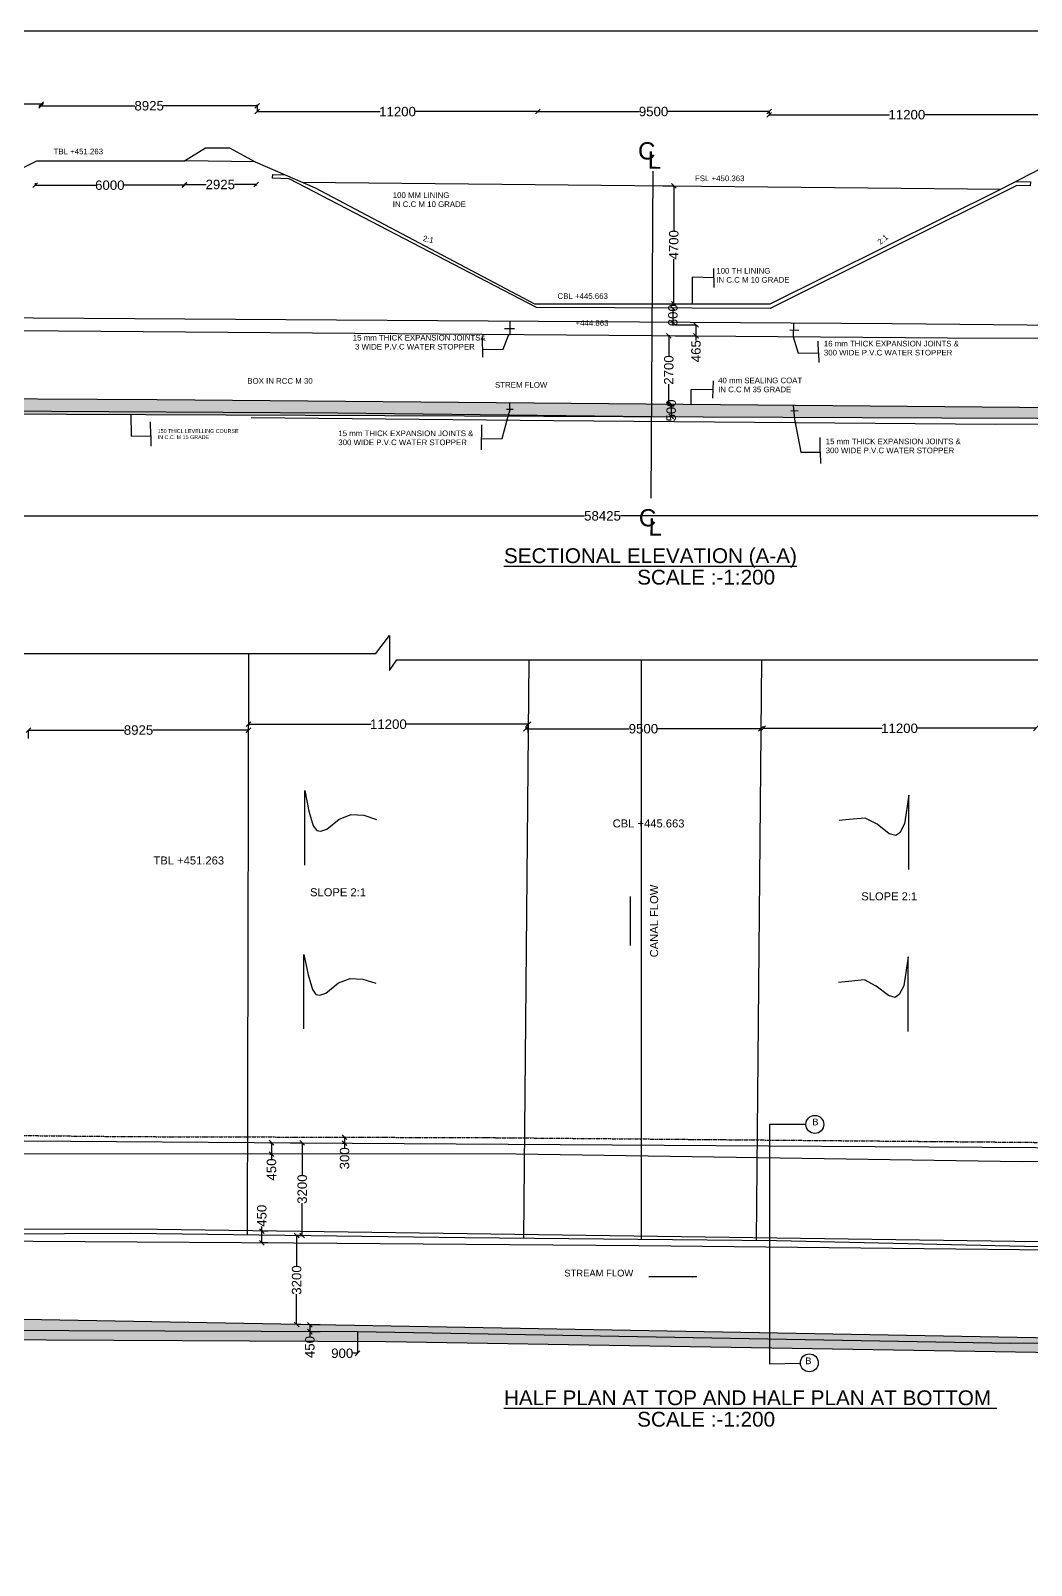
# Model space of a CAD drawing. Header units: inches. Extents: x -68883 to 79575, y 52 to 198306.
# Drawn here: x -35123 to 7168, y 133409 to 198306 of the extents above; entities that cross this region are included whole.
import ezdxf

# ---------------------------------------------------------------- set-up
doc = ezdxf.new("R2010")
doc.units = ezdxf.units.IN
doc.header["$MEASUREMENT"] = 0
doc.linetypes.add('DASHDOT', pattern=[1, 0.5, -0.25, 0, -0.25])
doc.layers.add('DRAWING', color=7, linetype='Continuous')
doc.layers.add('TEXT', color=7, linetype='Continuous')
doc.styles.get("Standard").update_dxf_attribs({"font": 'arial.ttf'})
doc.dimstyles.new('ST200', dxfattribs={"dimtxt": 400, "dimasz": 200, "dimexe": 0.18, "dimexo": 0.0625, "dimgap": 0.09, "dimtad": 0, "dimdec": 0, "dimzin": 0, "dimdsep": 46, "dimtxsty": 'Standard', "dimblk": 'OBLIQUE', "dimcen": 0.09, "dimadec": 0, "dimazin": 0, "dimtfac": 1, "dimtdec": 0, "dimtofl": 0, "dimtmove": 0, "dimatfit": 3, "dimfxl": 1, "dimtolj": 1, "dimtzin": 0, "dimarcsym": 0})
pattern_1 = [(50, (0, 0), (717.2602, -62.7521), [75, -825]), (355, (0, 0), (-138.7513, 752.192), [60, -660]), (100.45144, (59.8, -5.2), (578.5088, 689.44), [63.7402, -701.142]), (46.1842, (0, 200), (1067.2413, -165.5193), [112.5, -1237.5]), (96.6356, (88.9, 186.2), (934.662, 974.1186), [95.61, -1051.714]), (351.1842, (0, 200), (934.662, 974.1186), [90, -990]), (21, (100, 150), (596.907, -402.619), [75, -825]), (326, (100, 150), (243.3153, 725.15), [60, -660]), (71.45144, (149.74, 116.45), (840.2224, 322.531), [63.7402, -701.142]), (37.5, (0, 0), (12.15986, 332.89385), [0, -652, 0, -670, 0, -662.5]), (7.5, (0, 0), (263.0695, 394.4117), [0, -382, 0, -637, 0, -252.5]), (327.5, (-223, 0), (533.82244, -22.55487), [0, -250, 0, -780, 0, -1035]), (317.5, (-323, 0), (583.1862, 100.105), [0, -325, 0, -518, 0, -735])]

# ---------------------------------------------------------------- blocks, each defined once
blk = doc.blocks.new('_Oblique')
at = {"color": 0, "linetype": 'ByBlock', "lineweight": -2}
blk.add_line((-0.5, -0.5), (0.5, 0.5), dxfattribs=at)
blk = doc.blocks.new('*D96')
at = {"layer": 'Defpoints', "color": 0, "transparency": 16777216}
for p in [(-39933, 195244), (-34685, 195203), (-34685, 195203)]:
    blk.add_point(p, dxfattribs=at)
at = {"layer": 'DRAWING', "color": 0, "lineweight": -2, "transparency": 16777216}
for p, q in [((-39933, 195244), (-39933, 195203)), ((-39933, 195203), (-37906, 195203)), ((-34685, 195203), (-36712, 195203)), ((-34685, 195203), (-34685, 195203))]:
    blk.add_line(p, q, dxfattribs=at)
at = {"layer": 'DRAWING', "color": 0, "lineweight": -2, "transparency": 16777216, "xscale": 200, "yscale": 200, "zscale": 200, "rotation": 180}
blk.add_blockref('_Oblique', (-39933, 195203), dxfattribs=at)
at = {"layer": 'DRAWING', "color": 0, "lineweight": -2, "transparency": 16777216, "xscale": 200, "yscale": 200, "zscale": 200}
blk.add_blockref('_Oblique', (-34685, 195203), dxfattribs=at)
at = {"layer": 'DRAWING', "color": 0, "transparency": 16777216, "insert": (-37309, 195203), "char_height": 400, "attachment_point": 5}
blk.add_mtext('\\A1;5000', dxfattribs=at)
blk = doc.blocks.new('*D97')
at = {"layer": 'Defpoints', "color": 0, "transparency": 16777216}
for p in [(-34685, 195203), (-25549, 195187), (-25549, 195129)]:
    blk.add_point(p, dxfattribs=at)
at = {"layer": 'DRAWING', "color": 0, "lineweight": -2, "transparency": 16777216}
for p, q in [((-34685, 195203), (-34685, 195129)), ((-34685, 195129), (-30716, 195129)), ((-25549, 195129), (-29518, 195129)), ((-25549, 195186), (-25549, 195129))]:
    blk.add_line(p, q, dxfattribs=at)
at = {"layer": 'DRAWING', "color": 0, "lineweight": -2, "transparency": 16777216, "xscale": 200, "yscale": 200, "zscale": 200, "rotation": 180}
blk.add_blockref('_Oblique', (-34685, 195129), dxfattribs=at)
at = {"layer": 'DRAWING', "color": 0, "lineweight": -2, "transparency": 16777216, "xscale": 200, "yscale": 200, "zscale": 200}
blk.add_blockref('_Oblique', (-25549, 195129), dxfattribs=at)
at = {"layer": 'DRAWING', "color": 0, "transparency": 16777216, "insert": (-30117, 195129), "char_height": 400, "attachment_point": 5}
blk.add_mtext('\\A1;8925', dxfattribs=at)
blk = doc.blocks.new('*D98')
at = {"layer": 'Defpoints', "color": 0, "transparency": 16777216}
for p in [(-25549, 195129), (-13689, 194905), (-13689, 194883)]:
    blk.add_point(p, dxfattribs=at)
at = {"layer": 'DRAWING', "color": 0, "lineweight": -2, "transparency": 16777216}
for p, q in [((-25549, 195129), (-25549, 194883)), ((-25549, 194883), (-20352, 194883)), ((-13689, 194883), (-18886, 194883)), ((-13689, 194905), (-13689, 194883))]:
    blk.add_line(p, q, dxfattribs=at)
at = {"layer": 'DRAWING', "color": 0, "lineweight": -2, "transparency": 16777216, "xscale": 200, "yscale": 200, "zscale": 200, "rotation": 180}
blk.add_blockref('_Oblique', (-25549, 194883), dxfattribs=at)
at = {"layer": 'DRAWING', "color": 0, "lineweight": -2, "transparency": 16777216, "xscale": 200, "yscale": 200, "zscale": 200}
blk.add_blockref('_Oblique', (-13689, 194883), dxfattribs=at)
at = {"layer": 'DRAWING', "color": 0, "transparency": 16777216, "insert": (-19619, 194883), "char_height": 400, "attachment_point": 5}
blk.add_mtext('\\A1;11200', dxfattribs=at)
blk = doc.blocks.new('*D99')
at = {"layer": 'Defpoints', "color": 0, "transparency": 16777216}
for p in [(-13689, 194883), (-3907, 194886), (-3907, 194886)]:
    blk.add_point(p, dxfattribs=at)
at = {"layer": 'DRAWING', "color": 0, "lineweight": -2, "transparency": 16777216}
for p, q in [((-13689, 194883), (-13689, 194886)), ((-13689, 194886), (-9394, 194886)), ((-3907, 194886), (-8201, 194886)), ((-3907, 194886), (-3907, 194886))]:
    blk.add_line(p, q, dxfattribs=at)
at = {"layer": 'DRAWING', "color": 0, "lineweight": -2, "transparency": 16777216, "xscale": 200, "yscale": 200, "zscale": 200, "rotation": 180}
blk.add_blockref('_Oblique', (-13689, 194886), dxfattribs=at)
at = {"layer": 'DRAWING', "color": 0, "lineweight": -2, "transparency": 16777216, "xscale": 200, "yscale": 200, "zscale": 200}
blk.add_blockref('_Oblique', (-3907, 194886), dxfattribs=at)
at = {"layer": 'DRAWING', "color": 0, "transparency": 16777216, "insert": (-8798, 194886), "char_height": 400, "attachment_point": 5}
blk.add_mtext('\\A1;9500', dxfattribs=at)
blk = doc.blocks.new('*D100')
at = {"layer": 'Defpoints', "color": 0, "transparency": 16777216}
for p in [(-3907, 194886), (7724, 194918), (7724, 194751)]:
    blk.add_point(p, dxfattribs=at)
at = {"layer": 'DRAWING', "color": 0, "lineweight": -2, "transparency": 16777216}
for p, q in [((-3907, 194886), (-3907, 194751)), ((-3907, 194751), (1175, 194751)), ((7724, 194751), (2642, 194751)), ((7724, 194918), (7724, 194751))]:
    blk.add_line(p, q, dxfattribs=at)
at = {"layer": 'DRAWING', "color": 0, "lineweight": -2, "transparency": 16777216, "xscale": 200, "yscale": 200, "zscale": 200, "rotation": 180}
blk.add_blockref('_Oblique', (-3907, 194751), dxfattribs=at)
at = {"layer": 'DRAWING', "color": 0, "lineweight": -2, "transparency": 16777216, "xscale": 200, "yscale": 200, "zscale": 200}
blk.add_blockref('_Oblique', (7724, 194751), dxfattribs=at)
at = {"layer": 'DRAWING', "color": 0, "transparency": 16777216, "insert": (1909, 194751), "char_height": 400, "attachment_point": 5}
blk.add_mtext('\\A1;11200', dxfattribs=at)
blk = doc.blocks.new('*D113')
at = {"layer": 'Defpoints', "color": 0, "transparency": 16777216}
for p in [(-34934, 191855), (-28624, 191812), (-28624, 191770)]:
    blk.add_point(p, dxfattribs=at)
at = {"layer": 'DRAWING', "color": 0, "lineweight": -2, "transparency": 16777216}
for p, q in [((-34934, 191855), (-34934, 191770)), ((-34934, 191770), (-32377, 191770)), ((-28624, 191770), (-31181, 191770)), ((-28624, 191812), (-28624, 191770))]:
    blk.add_line(p, q, dxfattribs=at)
at = {"layer": 'DRAWING', "color": 0, "lineweight": -2, "transparency": 16777216, "xscale": 200, "yscale": 200, "zscale": 200, "rotation": 180}
blk.add_blockref('_Oblique', (-34934, 191770), dxfattribs=at)
at = {"layer": 'DRAWING', "color": 0, "lineweight": -2, "transparency": 16777216, "xscale": 200, "yscale": 200, "zscale": 200}
blk.add_blockref('_Oblique', (-28624, 191770), dxfattribs=at)
at = {"layer": 'DRAWING', "color": 0, "transparency": 16777216, "insert": (-31779, 191770), "char_height": 400, "attachment_point": 5}
blk.add_mtext('\\A1;6000', dxfattribs=at)
blk = doc.blocks.new('*D114')
at = {"layer": 'Defpoints', "color": 0, "transparency": 16777216}
for p in [(-28624, 191770), (-25599, 191800), (-25599, 191741)]:
    blk.add_point(p, dxfattribs=at)
at = {"layer": 'DRAWING', "color": 0, "lineweight": -2, "transparency": 16777216}
for p, q in [((-28624, 191770), (-28624, 191800)), ((-28624, 191800), (-27714, 191800)), ((-25599, 191800), (-26509, 191800)), ((-25599, 191741), (-25599, 191800))]:
    blk.add_line(p, q, dxfattribs=at)
at = {"layer": 'DRAWING', "color": 0, "lineweight": -2, "transparency": 16777216, "xscale": 200, "yscale": 200, "zscale": 200, "rotation": 180}
blk.add_blockref('_Oblique', (-28624, 191800), dxfattribs=at)
at = {"layer": 'DRAWING', "color": 0, "lineweight": -2, "transparency": 16777216, "xscale": 200, "yscale": 200, "zscale": 200}
blk.add_blockref('_Oblique', (-25599, 191800), dxfattribs=at)
at = {"layer": 'DRAWING', "color": 0, "transparency": 16777216, "insert": (-27111, 191800), "char_height": 400, "attachment_point": 5}
blk.add_mtext('\\A1;2925', dxfattribs=at)
blk = doc.blocks.new('*D115')
at = {"layer": 'Defpoints', "color": 0, "transparency": 16777216}
for p in [(-8402, 191747), (-8402, 186755), (-7942, 186755)]:
    blk.add_point(p, dxfattribs=at)
at = {"layer": 'DRAWING', "color": 0, "lineweight": -2, "transparency": 16777216}
for p, q in [((-8402, 191747), (-7942, 191747)), ((-7942, 191747), (-7942, 189856)), ((-7942, 186755), (-7942, 188647)), ((-8402, 186755), (-7942, 186755))]:
    blk.add_line(p, q, dxfattribs=at)
at = {"layer": 'DRAWING', "color": 0, "lineweight": -2, "transparency": 16777216, "xscale": 200, "yscale": 200, "zscale": 200}
for p, rotation in [((-7942, 191747), 90), ((-7942, 186755), 270)]:
    blk.add_blockref('_Oblique', p, dxfattribs=dict(at, rotation=rotation))
at = {"layer": 'DRAWING', "color": 0, "transparency": 16777216, "insert": (-7942, 189251), "char_height": 400, "attachment_point": 5, "rotation": 90}
blk.add_mtext('\\A1;4700', dxfattribs=at)
blk = doc.blocks.new('*D116')
at = {"layer": 'Defpoints', "color": 0, "transparency": 16777216}
for p in [(-7942, 186576), (-7979, 185968), (-7946, 185968)]:
    blk.add_point(p, dxfattribs=at)
at = {"layer": 'DRAWING', "color": 0, "lineweight": -2, "transparency": 16777216}
for p, q in [((-7942, 186576), (-7979, 186576)), ((-7979, 186576), (-7979, 185968)), ((-7946, 185968), (-7979, 185968))]:
    blk.add_line(p, q, dxfattribs=at)
at = {"layer": 'DRAWING', "color": 0, "lineweight": -2, "transparency": 16777216, "xscale": 200, "yscale": 200, "zscale": 200}
for p, rotation in [((-7979, 186576), 90), ((-7979, 185968), 270)]:
    blk.add_blockref('_Oblique', p, dxfattribs=dict(at, rotation=rotation))
at = {"layer": 'DRAWING', "color": 0, "transparency": 16777216, "insert": (-7979, 186272), "char_height": 400, "attachment_point": 5, "rotation": 90}
blk.add_mtext('\\A1;600', dxfattribs=at)
blk = doc.blocks.new('*D117')
at = {"layer": 'Defpoints', "color": 0, "transparency": 16777216}
for p in [(-7879, 185868), (-7882, 185404), (-7004, 185404)]:
    blk.add_point(p, dxfattribs=at)
at = {"layer": 'DRAWING', "color": 0, "lineweight": -2, "transparency": 16777216}
for p, q in [((-7879, 185868), (-7003, 185868)), ((-7004, 185868), (-7004, 185404)), ((-7882, 185404), (-7003, 185404)), ((-7004, 185404), (-7004, 185204))]:
    blk.add_line(p, q, dxfattribs=at)
at = {"layer": 'DRAWING', "color": 0, "lineweight": -2, "transparency": 16777216, "xscale": 200, "yscale": 200, "zscale": 200}
for p, rotation in [((-7004, 185868), 90), ((-7004, 185404), 270)]:
    blk.add_blockref('_Oblique', p, dxfattribs=dict(at, rotation=rotation))
at = {"layer": 'DRAWING', "color": 0, "transparency": 16777216, "insert": (-7004, 184752), "char_height": 400, "attachment_point": 5, "rotation": 90}
blk.add_mtext('\\A1;465', dxfattribs=at)
blk = doc.blocks.new('*D118')
at = {"layer": 'Defpoints', "color": 0, "transparency": 16777216}
for p in [(-8108, 185405), (-8152, 182505), (-8134, 182505)]:
    blk.add_point(p, dxfattribs=at)
at = {"layer": 'DRAWING', "color": 0, "lineweight": -2, "transparency": 16777216}
for p, q in [((-8109, 185405), (-8152, 185405)), ((-8152, 185405), (-8152, 184555)), ((-8152, 182505), (-8152, 183355)), ((-8134, 182505), (-8152, 182505))]:
    blk.add_line(p, q, dxfattribs=at)
at = {"layer": 'DRAWING', "color": 0, "lineweight": -2, "transparency": 16777216, "xscale": 200, "yscale": 200, "zscale": 200}
for p, rotation in [((-8152, 185405), 90), ((-8152, 182505), 270)]:
    blk.add_blockref('_Oblique', p, dxfattribs=dict(at, rotation=rotation))
at = {"layer": 'DRAWING', "color": 0, "transparency": 16777216, "insert": (-8152, 183955), "char_height": 400, "attachment_point": 5, "rotation": 90}
blk.add_mtext('\\A1;2700', dxfattribs=at)
blk = doc.blocks.new('*D119')
at = {"layer": 'Defpoints', "color": 0, "transparency": 16777216}
for p in [(-8156, 182505), (-8158, 181985), (-8052, 181985)]:
    blk.add_point(p, dxfattribs=at)
at = {"layer": 'DRAWING', "color": 0, "lineweight": -2, "transparency": 16777216}
for p, q in [((-8156, 182505), (-8052, 182505)), ((-8052, 182505), (-8052, 181985)), ((-8158, 181985), (-8052, 181985))]:
    blk.add_line(p, q, dxfattribs=at)
at = {"layer": 'DRAWING', "color": 0, "lineweight": -2, "transparency": 16777216, "xscale": 200, "yscale": 200, "zscale": 200}
for p, rotation in [((-8052, 182505), 90), ((-8052, 181985), 270)]:
    blk.add_blockref('_Oblique', p, dxfattribs=dict(at, rotation=rotation))
at = {"layer": 'DRAWING', "color": 0, "transparency": 16777216, "insert": (-8052, 182245), "char_height": 400, "attachment_point": 5, "rotation": 90}
blk.add_mtext('\\A1;500', dxfattribs=at)
blk = doc.blocks.new('*D132')
at = {"layer": 'Defpoints', "color": 0, "transparency": 16777216}
for p in [(-41680, 179164), (19769, 177986), (19769, 177786)]:
    blk.add_point(p, dxfattribs=at)
at = {"layer": 'DRAWING', "color": 0, "lineweight": -2, "transparency": 16777216}
for p, q in [((-41680, 179164), (-41680, 177785)), ((19769, 177986), (19769, 177785)), ((-41680, 177786), (-11710, 177786)), ((19769, 177786), (-10201, 177786))]:
    blk.add_line(p, q, dxfattribs=at)
at = {"layer": 'DRAWING', "color": 0, "lineweight": -2, "transparency": 16777216, "xscale": 200, "yscale": 200, "zscale": 200, "rotation": 180}
blk.add_blockref('_Oblique', (-41680, 177786), dxfattribs=at)
at = {"layer": 'DRAWING', "color": 0, "lineweight": -2, "transparency": 16777216, "xscale": 200, "yscale": 200, "zscale": 200}
blk.add_blockref('_Oblique', (19769, 177786), dxfattribs=at)
at = {"layer": 'DRAWING', "color": 0, "transparency": 16777216, "insert": (-10955, 177786), "char_height": 400, "attachment_point": 5}
blk.add_mtext('\\A1;58425', dxfattribs=at)
blk = doc.blocks.new('*D138')
at = {"layer": 'Defpoints', "color": 0, "transparency": 16777216}
for p in [(-35213, 168376), (-25921, 168729), (-25921, 168352)]:
    blk.add_point(p, dxfattribs=at)
at = {"layer": 'DRAWING', "color": 0, "lineweight": -2, "transparency": 16777216}
for p, q in [((-35213, 168376), (-35213, 168729)), ((-35213, 168729), (-31166, 168729)), ((-25921, 168729), (-29968, 168729)), ((-25921, 168352), (-25921, 168729))]:
    blk.add_line(p, q, dxfattribs=at)
at = {"layer": 'DRAWING', "color": 0, "lineweight": -2, "transparency": 16777216, "xscale": 200, "yscale": 200, "zscale": 200, "rotation": 180}
blk.add_blockref('_Oblique', (-35213, 168729), dxfattribs=at)
at = {"layer": 'DRAWING', "color": 0, "lineweight": -2, "transparency": 16777216, "xscale": 200, "yscale": 200, "zscale": 200}
blk.add_blockref('_Oblique', (-25921, 168729), dxfattribs=at)
at = {"layer": 'DRAWING', "color": 0, "transparency": 16777216, "insert": (-30567, 168729), "char_height": 400, "attachment_point": 5}
blk.add_mtext('\\A1;8925', dxfattribs=at)
blk = doc.blocks.new('*D139')
at = {"layer": 'Defpoints', "color": 0, "transparency": 16777216}
for p in [(-14091, 168977), (-25920, 168726), (-14091, 168616)]:
    blk.add_point(p, dxfattribs=at)
at = {"layer": 'DRAWING', "color": 0, "lineweight": -2, "transparency": 16777216}
for p, q in [((-25920, 168726), (-25920, 168977)), ((-25920, 168977), (-20739, 168977)), ((-14091, 168977), (-19272, 168977)), ((-14091, 168617), (-14091, 168977))]:
    blk.add_line(p, q, dxfattribs=at)
at = {"layer": 'DRAWING', "color": 0, "lineweight": -2, "transparency": 16777216, "xscale": 200, "yscale": 200, "zscale": 200, "rotation": 180}
blk.add_blockref('_Oblique', (-25920, 168977), dxfattribs=at)
at = {"layer": 'DRAWING', "color": 0, "lineweight": -2, "transparency": 16777216, "xscale": 200, "yscale": 200, "zscale": 200}
blk.add_blockref('_Oblique', (-14091, 168977), dxfattribs=at)
at = {"layer": 'DRAWING', "color": 0, "transparency": 16777216, "insert": (-20006, 168977), "char_height": 400, "attachment_point": 5}
blk.add_mtext('\\A1;11200', dxfattribs=at)
blk = doc.blocks.new('*D140')
at = {"layer": 'Defpoints', "color": 0, "transparency": 16777216}
for p in [(-14191, 168877), (-4260, 168785), (-4260, 168785)]:
    blk.add_point(p, dxfattribs=at)
at = {"layer": 'DRAWING', "color": 0, "lineweight": -2, "transparency": 16777216}
for p, q in [((-14191, 168877), (-14191, 168785)), ((-14191, 168785), (-9822, 168785)), ((-4260, 168785), (-8629, 168785)), ((-4260, 168785), (-4260, 168785))]:
    blk.add_line(p, q, dxfattribs=at)
at = {"layer": 'DRAWING', "color": 0, "lineweight": -2, "transparency": 16777216, "xscale": 200, "yscale": 200, "zscale": 200, "rotation": 180}
blk.add_blockref('_Oblique', (-14191, 168785), dxfattribs=at)
at = {"layer": 'DRAWING', "color": 0, "lineweight": -2, "transparency": 16777216, "xscale": 200, "yscale": 200, "zscale": 200}
blk.add_blockref('_Oblique', (-4260, 168785), dxfattribs=at)
at = {"layer": 'DRAWING', "color": 0, "transparency": 16777216, "insert": (-9226, 168785), "char_height": 400, "attachment_point": 5}
blk.add_mtext('\\A1;9500', dxfattribs=at)
blk = doc.blocks.new('*D141')
at = {"layer": 'Defpoints', "color": 0, "transparency": 16777216}
for p in [(-4160, 168885), (7358, 168804), (7358, 168804)]:
    blk.add_point(p, dxfattribs=at)
at = {"layer": 'DRAWING', "color": 0, "lineweight": -2, "transparency": 16777216}
for p, q in [((-4160, 168885), (-4160, 168804)), ((-4160, 168804), (866, 168804)), ((7358, 168804), (2332, 168804)), ((7358, 168804), (7358, 168804))]:
    blk.add_line(p, q, dxfattribs=at)
at = {"layer": 'DRAWING', "color": 0, "lineweight": -2, "transparency": 16777216, "xscale": 200, "yscale": 200, "zscale": 200, "rotation": 180}
blk.add_blockref('_Oblique', (-4160, 168804), dxfattribs=at)
at = {"layer": 'DRAWING', "color": 0, "lineweight": -2, "transparency": 16777216, "xscale": 200, "yscale": 200, "zscale": 200}
blk.add_blockref('_Oblique', (7358, 168804), dxfattribs=at)
at = {"layer": 'DRAWING', "color": 0, "transparency": 16777216, "insert": (1599, 168804), "char_height": 400, "attachment_point": 5}
blk.add_mtext('\\A1;11200', dxfattribs=at)
blk = doc.blocks.new('*D150')
at = {"layer": 'Defpoints', "color": 0, "transparency": 16777216}
for p in [(-21962, 151260), (-21960, 151514), (-21855, 151260)]:
    blk.add_point(p, dxfattribs=at)
at = {"layer": 'DRAWING', "color": 0, "lineweight": -2, "transparency": 16777216}
for p, q in [((-21962, 151260), (-21855, 151260)), ((-21960, 151514), (-21855, 151514)), ((-21855, 151514), (-21855, 151260)), ((-21855, 151260), (-21855, 151060))]:
    blk.add_line(p, q, dxfattribs=at)
at = {"layer": 'DRAWING', "color": 0, "lineweight": -2, "transparency": 16777216, "xscale": 200, "yscale": 200, "zscale": 200}
for p, rotation in [((-21855, 151514), 90), ((-21855, 151260), 270)]:
    blk.add_blockref('_Oblique', p, dxfattribs=dict(at, rotation=rotation))
at = {"layer": 'DRAWING', "color": 0, "transparency": 16777216, "insert": (-21855, 150619), "char_height": 400, "attachment_point": 5, "rotation": 90}
blk.add_mtext('\\A1;300', dxfattribs=at)
blk = doc.blocks.new('*D151')
at = {"layer": 'Defpoints', "color": 0, "transparency": 16777216}
for p in [(-25023, 151281), (-25023, 150796), (-24944, 150796)]:
    blk.add_point(p, dxfattribs=at)
at = {"layer": 'DRAWING', "color": 0, "lineweight": -2, "transparency": 16777216}
for p, q in [((-25023, 151281), (-24944, 151281)), ((-24944, 151281), (-24944, 150796)), ((-25023, 150796), (-24944, 150796)), ((-24944, 150796), (-24944, 150596))]:
    blk.add_line(p, q, dxfattribs=at)
at = {"layer": 'DRAWING', "color": 0, "lineweight": -2, "transparency": 16777216, "xscale": 200, "yscale": 200, "zscale": 200}
for p, rotation in [((-24944, 151281), 90), ((-24944, 150796), 270)]:
    blk.add_blockref('_Oblique', p, dxfattribs=dict(at, rotation=rotation))
at = {"layer": 'DRAWING', "color": 0, "transparency": 16777216, "insert": (-24944, 150146), "char_height": 400, "attachment_point": 5, "rotation": 90}
blk.add_mtext('\\A1;450', dxfattribs=at)
blk = doc.blocks.new('*D152')
at = {"layer": 'Defpoints', "color": 0, "transparency": 16777216}
for p in [(-24157, 151274), (-23833, 147361), (-23646, 147361)]:
    blk.add_point(p, dxfattribs=at)
at = {"layer": 'DRAWING', "color": 0, "lineweight": -2, "transparency": 16777216}
for p, q in [((-24156, 151274), (-23645, 151274)), ((-23646, 151274), (-23646, 149914)), ((-23646, 147361), (-23646, 148721)), ((-23833, 147361), (-23645, 147361))]:
    blk.add_line(p, q, dxfattribs=at)
at = {"layer": 'DRAWING', "color": 0, "lineweight": -2, "transparency": 16777216, "xscale": 200, "yscale": 200, "zscale": 200}
for p, rotation in [((-23646, 151274), 90), ((-23646, 147361), 270)]:
    blk.add_blockref('_Oblique', p, dxfattribs=dict(at, rotation=rotation))
at = {"layer": 'DRAWING', "color": 0, "transparency": 16777216, "insert": (-23646, 149317), "char_height": 400, "attachment_point": 5, "rotation": 90}
blk.add_mtext('\\A1;3200', dxfattribs=at)
blk = doc.blocks.new('*D153')
at = {"layer": 'Defpoints', "color": 0, "transparency": 16777216}
for p in [(-23643, 147358), (-23882, 143588), (-23711, 143588)]:
    blk.add_point(p, dxfattribs=at)
at = {"layer": 'DRAWING', "color": 0, "lineweight": -2, "transparency": 16777216}
for p, q in [((-23643, 147358), (-23883, 147358)), ((-23882, 147358), (-23882, 146070)), ((-23882, 143588), (-23882, 144877)), ((-23711, 143588), (-23883, 143588))]:
    blk.add_line(p, q, dxfattribs=at)
at = {"layer": 'DRAWING', "color": 0, "lineweight": -2, "transparency": 16777216, "xscale": 200, "yscale": 200, "zscale": 200}
for p, rotation in [((-23882, 147358), 90), ((-23882, 143588), 270)]:
    blk.add_blockref('_Oblique', p, dxfattribs=dict(at, rotation=rotation))
at = {"layer": 'DRAWING', "color": 0, "transparency": 16777216, "insert": (-23882, 145473), "char_height": 400, "attachment_point": 5, "rotation": 90}
blk.add_mtext('\\A1;3200', dxfattribs=at)
blk = doc.blocks.new('*D154')
at = {"layer": 'Defpoints', "color": 0, "transparency": 16777216}
for p in [(-22886, 143574), (-23324, 143288), (-22887, 143288)]:
    blk.add_point(p, dxfattribs=at)
at = {"layer": 'DRAWING', "color": 0, "lineweight": -2, "transparency": 16777216}
for p, q in [((-22886, 143574), (-23324, 143574)), ((-23324, 143574), (-23324, 143288)), ((-22887, 143288), (-23324, 143288)), ((-23324, 143288), (-23324, 143088))]:
    blk.add_line(p, q, dxfattribs=at)
at = {"layer": 'DRAWING', "color": 0, "lineweight": -2, "transparency": 16777216, "xscale": 200, "yscale": 200, "zscale": 200}
for p, rotation in [((-23324, 143574), 90), ((-23324, 143288), 270)]:
    blk.add_blockref('_Oblique', p, dxfattribs=dict(at, rotation=rotation))
at = {"layer": 'DRAWING', "color": 0, "transparency": 16777216, "insert": (-23324, 142638), "char_height": 400, "attachment_point": 5, "rotation": 90}
blk.add_mtext('\\A1;450', dxfattribs=at)
blk = doc.blocks.new('*D155')
at = {"layer": 'Defpoints', "color": 0, "transparency": 16777216}
for p in [(-21316, 142879), (-21314, 143283), (-21316, 142374)]:
    blk.add_point(p, dxfattribs=at)
at = {"layer": 'DRAWING', "color": 0, "lineweight": -2, "transparency": 16777216}
for p, q in [((-21316, 142879), (-21316, 142374)), ((-21314, 143282), (-21314, 142374)), ((-21316, 142374), (-21516, 142374)), ((-21314, 142374), (-21316, 142374))]:
    blk.add_line(p, q, dxfattribs=at)
at = {"layer": 'DRAWING', "color": 0, "lineweight": -2, "transparency": 16777216, "xscale": 200, "yscale": 200, "zscale": 200, "rotation": 180}
blk.add_blockref('_Oblique', (-21316, 142374), dxfattribs=at)
at = {"layer": 'DRAWING', "color": 0, "lineweight": -2, "transparency": 16777216, "xscale": 200, "yscale": 200, "zscale": 200}
blk.add_blockref('_Oblique', (-21314, 142374), dxfattribs=at)
at = {"layer": 'DRAWING', "color": 0, "transparency": 16777216, "insert": (-21957, 142374), "char_height": 400, "attachment_point": 5}
blk.add_mtext('\\A1;900', dxfattribs=at)
blk = doc.blocks.new('*D194')
at = {"layer": 'Defpoints', "color": 0, "transparency": 16777216}
for p in [(-25355, 147542), (-25097, 147542), (-25103, 147048)]:
    blk.add_point(p, dxfattribs=at)
at = {"layer": 'DRAWING', "color": 0, "lineweight": -2, "transparency": 16777216}
for p, q in [((-25355, 147542), (-25355, 147742)), ((-25097, 147542), (-25355, 147542)), ((-25355, 147048), (-25355, 147542)), ((-25103, 147048), (-25355, 147048))]:
    blk.add_line(p, q, dxfattribs=at)
at = {"layer": 'DRAWING', "color": 0, "lineweight": -2, "transparency": 16777216, "xscale": 200, "yscale": 200, "zscale": 200}
for p, rotation in [((-25355, 147542), 90), ((-25355, 147048), 270)]:
    blk.add_blockref('_Oblique', p, dxfattribs=dict(at, rotation=rotation))
at = {"layer": 'DRAWING', "color": 0, "transparency": 16777216, "insert": (-25355, 148191), "char_height": 400, "attachment_point": 5, "rotation": 90}
blk.add_mtext('\\A1;450', dxfattribs=at)

msp = doc.modelspace()

# ---------------------------------------------------------------- hatches: boundary and pattern name
at = {"layer": 'DRAWING'}
h = msp.add_hatch(dxfattribs=at)
h.set_pattern_fill('AR-CONC', color=256, scale=50, style=0)
h.set_pattern_definition([(50, (0, 0), (358.6301, -31.37607), [37.5, -412.5]), (355, (0, 0), (-69.3757, 376.0961), [30, -330]), (100.4514, (29.9, -2.6), (289.2547, 344.7198), [31.8701, -350.57106]), (46.1842, (0, 100), (533.6205, -82.7595), [56.25, -618.75]), (96.6356, (44.47, 93.1), (467.3314, 487.059), [47.8051, -525.8565]), (351.1842, (0, 100), (467.331, 487.0593), [45, -495]), (21, (50, 75), (298.45353, -201.30945), [37.5, -412.5]), (326, (50, 75), (121.6577, 362.575), [30, -330]), (71.4514, (74.87, 58.22), (420.1113, 161.26525), [31.8701, -350.57106]), (37.5, (0, 0), (6.07993, 166.44693), [0, -326, 0, -335, 0, -331.25]), (7.5, (0, 0), (131.53477, 197.20586), [0, -191, 0, -318.5, 0, -126.25]), (327.5, (-111.5, 0), (266.91122, -11.27744), [0, -125, 0, -390, 0, -517.5]), (317.5, (-161.5, 0), (291.59308, 50.0525), [0, -162.5, 0, -259, 0, -367.5])])
h.paths.add_polyline_path([(19530.67331, 182175.86967), (19522.53596, 182190.48308), (19530.4671, 182190.76603), (19527.12317, 182432.33582), (9820.46445, 182348.74044), (-2895.58192, 182459.60255), (-2852.59382, 181962.10472), (3384.82295, 181935.38582), (19534.85159, 181874.02558)])
h.paths.add_polyline_path([(-2895.58192, 182459.60255), (-13862.83623, 182555.2182), (-29774.14019, 182693.93747), (-49991.40484, 182812.23497), (-54345.08697, 182834.41823), (-54393.4441, 181655.90659), (-53925.03286, 181636.68657), (-53754.51962, 182163.87242), (-49879.9749, 182154.59311), (-49880.33518, 182004.15964), (-43762.5473, 181947.81073), (-43713.0886, 181944.16792), (-43713.0886, 182137.13671), (-2852.59382, 181962.10472)])
h.paths.add_polyline_path([(11195.39202, 181981.08577), (12708.09106, 181981.08577), (12708.09106, 182344.47338), (11195.39202, 182344.47338)], flags=24)
h.paths.add_polyline_path([(-37928.35876, 182366.31681), (-36415.65972, 182366.31681), (-36415.65972, 182729.70442), (-37928.35876, 182729.70442)], flags=24)
h.paths.add_polyline_path([(-39986.52906, 182450.5626), (-38473.83002, 182450.5626), (-38473.83002, 182813.95021), (-39986.52906, 182813.95021)], flags=24)
h.paths.add_polyline_path([(-53453.87439, 181956.48933), (-51941.17535, 181956.48933), (-51941.17535, 182319.87694), (-53453.87439, 182319.87694)], flags=25)
h.paths.add_polyline_path([(-49838.23897, 181699.22135), (-48325.53993, 181699.22135), (-48325.53993, 182062.60896), (-49838.23897, 182062.60896)], flags=25)
h.paths.add_polyline_path([(-49811.54265, 182485.7783), (-48298.84361, 182485.7783), (-48298.84361, 182849.16591), (-49811.54265, 182849.16591)], flags=9)
h = msp.add_hatch(dxfattribs=at)
h.set_pattern_fill('AR-CONC', scale=100)
h.set_pattern_definition(pattern_1)
h.paths.add_polyline_path([(-21313.90006, 143282.52523), (-37803.58344, 143337.69051), (-37825.31631, 140365.03826), (-41788.4603, 140352.19669), (-51104.68428, 135648.1702), (-51114.51747, 133514.26245), (-54157.3683, 133528.28411), (-54093.65745, 147354.22377), (-54536.28368, 147354.14307), (-54630.29013, 133129.13432), (-50718.68741, 133103.28436), (-50703.72792, 135366.94718), (-41832.01296, 139823.77785), (-37318.07872, 139876.80414), (-37354.32397, 142962.22944), (-20117.81025, 142872.67991), (-3898.04973, 142607.17024), (-3898.04973, 142968.7893)])
h.paths.add_polyline_path([(-22908.63467, 142082.1046), (-22908.63467, 143214.43748), (-23732.91843, 143214.43748), (-23732.91843, 142082.1046)], flags=25)
h = msp.add_hatch(dxfattribs=at)
h.set_pattern_fill('AR-CONC', scale=100)
h.set_pattern_definition(pattern_1)
h.paths.add_polyline_path([(-37798.13531, 143842.13302), (-37801.09778, 143677.68312), (-37803.58344, 143337.69051), (-21313.90006, 143282.52523), (-3898.04973, 142968.7893), (-3898.04973, 143231.44363)])
h = msp.add_hatch(dxfattribs=at)
h.set_pattern_fill('AR-CONC', scale=100)
h.set_pattern_definition(pattern_1)
h.paths.add_polyline_path([(-3898.04973, 143231.44363), (-3898.04973, 142607.17024), (15946.29188, 142282.32792), (16017.71656, 139179.99137), (24101.74542, 139481.1518), (38093.62478, 134990.20243), (38263.51926, 128467.14808), (41096.93294, 128540.945), (40941.09749, 136652.48961), (20234.61086, 143278.87307), (11240.60036, 142958.73008)])
h = msp.add_hatch(dxfattribs=at)
h.set_pattern_fill('AR-CONC', scale=100)
h.set_pattern_definition(pattern_1)
h.paths.add_polyline_path([(24101.74542, 139481.1518), (38093.62478, 134990.20243), (38263.51926, 128467.14808), (41096.93294, 128540.945), (40941.09749, 136652.48961), (40454.24857, 136808.2885), (40692.16902, 128917.50409), (38670.61145, 128889.47678), (38582.38276, 135253.24754), (32842.80345, 137052.36857), (24133.49183, 139929.77896), (16368.71814, 139522.19173), (16268.53011, 142826.43884), (6295.50072, 142785.1587), (-3898.04973, 142968.7893), (-3898.04973, 142607.17024), (15946.29188, 142282.32792), (16017.71656, 139179.99137)])

# ---------------------------------------------------------------- linework, layer by layer
msp.add_lwpolyline([(-66216.59637, 198305.63732), (79501.25074, 198305.63732), (79501.25074, 100802.6376), (-66216.59637, 100802.6376)], close=True, dxfattribs=at)
for points in [[(-64314.45969, 186053.43359), (-53896.33426, 186053.43359), (-53896.33426, 189348.10606), (-42468.99444, 189348.10606), (-40601.23209, 190195.5693), (-40093.63845, 190195.5693), (-34859.45837, 192801.36989), (-28627.43709, 192801.36989), (-27741.45745, 193350.68142), (-26722.0441, 193350.68142), (-25639.06238, 192756.75202), (-28627.43709, 192801.36989)], [(-25639.06238, 192756.75202), (-23096.31298, 191659.13853), (-13833.54438, 186754.99624), (-3865.69031, 186754.99624), (5886.25045, 191603.96592), (8825.1432, 193130.94178), (9993.4064, 193130.94178), (10793.15558, 192524.25318), (12859.7264, 192524.25318), (18061.60494, 189898.29089), (18621.14089, 189910.09867), (23893.91803, 187245.86904), (47845.5946, 187631.38875), (50977.59761, 187658.64106), (50986.65576, 185579.83247), (51294.36551, 185435.36962), (50678.94601, 185333.93852), (51014.34903, 185207.91802), (51051.78057, 182170.36649)], [(6511.70182, 191928.93496), (7131.33137, 191911.12502), (7126.37514, 191738.69187), (6555.66724, 191755.09566), (-3866.42275, 186557.0868), (-13747.64235, 186602.03472), (-24197.69875, 192043.88607), (-24900.00122, 192064.64129), (-24895.12025, 192229.80067), (-24367.68768, 192207.94528)], [(-8829.52534, 192366.63263), (-8911.20274, 178541.06277)], [(-23655.82937, 191900.66164), (5886.25045, 191603.96592)], [(51044.0742, 182795.73474), (36498.73907, 182578.49824), (9820.46445, 182348.74044), (-13862.83623, 182555.2182), (-29774.14019, 182693.93747), (-49991.40484, 182812.23497), (-54345.08697, 182834.41823), (-54393.4441, 181655.90659), (-53925.03286, 181636.68657), (-53754.51962, 182163.87242), (-49879.9749, 182154.59311), (-49880.33518, 182004.15964), (-43762.5473, 181947.81073), (-43713.0886, 181944.16792), (-43713.0886, 182137.13671), (3384.82295, 181935.38582), (19534.85159, 181874.02558), (19478.29227, 185959.93914), (18621.14089, 189910.09867)], [(18061.60494, 189898.29089), (15558.52801, 185772.55296), (1289.94123, 185906.69603), (-41434.39891, 186191.76937), (-41555.3535, 186138.83877), (-41644.87559, 186030.39095), (-41658.20777, 185914.3323), (-41606.9296, 185746.52097), (-41445.49017, 185691.75352), (-41122.61132, 185664.36919), (3625.47216, 185313.33713), (19487.52245, 185293.13998), (19617.40531, 185355.52464), (19659.11669, 185429.73978), (19683.8831, 185497.44449), (19683.86276, 185711.8916), (19544.39222, 185831.67724), (19269.36041, 185861.62335), (15558.52801, 185772.55296)], [(-6261.74213, 188248.52067), (-6251.46179, 187447.62115)], [(-6256.60196, 187848.07091), (-7166.32782, 187878.87488), (-7166.32782, 186754.99624)], [(-16033.87942, 184826.00442), (-15153.71218, 184840.13996), (-14915.37497, 185458.78318), (-14855.02953, 185458.30979), (-14851.3191, 186014.39677)], [(-15095.874, 185713.19853), (-14677.18482, 185707.46997)], [(-3043.5944, 185651.73292), (-2661.82812, 185639.52967)], [(-2887.78928, 185934.57147), (-2892.26155, 185364.46633)], [(-16039.04512, 185372.94713), (-16030.74557, 184494.19391)], [(-2892.26155, 185364.46633), (-2691.43823, 184669.20666), (-1825.79983, 184688.74519), (-1836.90872, 185180.91561)], [(-1825.79983, 184688.74519), (-1816.53283, 184278.17826)], [(-6292.68197, 183127.64262), (-7222.43226, 183120.00938), (-7217.31967, 182497.28069)], [(-6279.94563, 183496.58407), (-6305.41832, 182758.70116)], [(-16080.67812, 181048.5076), (-15198.73409, 181062.65973), (-14898.33858, 182157.06767), (-14870.31397, 182196.04661), (-14867.10628, 182563.97371)], [(-2895.58192, 182459.60255), (-2845.72037, 181882.55877)], [(-41505.55619, 182263.70287), (-22153.37729, 182142.87436), (-8890.83943, 181987.97044)], [(-30897.5005, 182082.23924), (-30879.22407, 181159.56382), (-30052.69689, 181175.93574), (-30064.32077, 181762.76101)], [(19534.85159, 181874.02558), (19537.58267, 181676.72851), (5652.02609, 181655.53535), (-13016.11778, 181808.69611), (-25810.32001, 181927.69808)], [(-15018.43284, 182300.19876), (-14732.91287, 182307.0126)], [(-2998.78758, 182224.32847), (-2679.14658, 182237.81927)], [(-2845.72037, 181882.55877), (-2570.87021, 180486.47804), (-1757.53744, 180482.84856), (-1754.76123, 181104.97107)], [(-30052.69689, 181175.93574), (-30043.95087, 180734.39805)], [(-16072.66187, 181643.32846), (-16086.89943, 180586.87475)], [(-1757.53744, 180482.84856), (-1746.23982, 180002.1423)], [(-64395.27822, 171953.97498), (-46808.9927, 171953.97498), (-46390.17854, 172498.619), (-46390.17854, 171391.83884), (-45974.67344, 171968.84962), (-26147.32306, 171968.84962), (-20531.15581, 171968.84962), (-19957.32998, 172726.04758), (-19957.32998, 171250.39561), (-19641.3076, 171705.43992), (10148.06784, 171705.43992)], [(-25911.40421, 171968.84962), (-25976.92368, 147387.39619)], [(-14062.7361, 171705.43992), (-14289.03822, 147249.18048)], [(-9304.20495, 147203.05411), (-9304.20495, 171705.43992)], [(-4233.25391, 171705.43992), (-4460.3976, 147158.23271)], [(-23540.03016, 163017.95746), (-23540.03016, 166169.95927), (-23365.65696, 165303.80954), (-23181.32223, 164681.54201), (-23036.17281, 164480.86939), (-22863.80321, 164448.5905), (-22612.43076, 164534.66764), (-22088.14002, 164965.05248), (-21581.8049, 165155.13931), (-21046.7405, 165130.03345), (-20508.08589, 164954.29294)], [(1995.74151, 162830.16263), (1995.74151, 165981.17155), (1812.51094, 164764.06843), (1617.67275, 164388.49897), (1442.40012, 164270.73549), (1158.77667, 164343.93975), (648.89122, 164744.97211), (148.56688, 165009.14411), (-528.03188, 164942.74083), (-955.37916, 164900.79978)], [(-23572.40459, 156089.19197), (-23572.40459, 159241.19378), (-23398.0314, 158375.04405), (-23213.69666, 157752.77652), (-23068.54724, 157552.1039), (-22896.17764, 157519.82501), (-22644.80519, 157605.90215), (-22120.51446, 158036.28698), (-21614.17933, 158226.37382), (-21079.11493, 158201.26795), (-20540.46032, 158025.52745)], [(1964.76929, 155985.75029), (1964.76929, 159136.75922), (1781.53872, 157919.65609), (1586.70053, 157544.08663), (1411.4279, 157426.32316), (1127.80445, 157499.52742), (617.919, 157900.55978), (117.59467, 158164.73178), (-559.0041, 158098.3285), (-986.35137, 158056.38745)], [(19998.44641, 150579.71647), (6784.25869, 150475.617), (-14610.53555, 150788.78689), (-41541.43566, 150806.50855), (-41540.88394, 151644.93168), (-40381.8019, 155301.75662), (-41028.53475, 155506.74768)], [(-41541.1598, 151225.72012), (-35389.41182, 151355.16298), (-23736.21986, 151271.31001), (-3959.79743, 151147.05126), (18666.12356, 151003.57436), (19981.25438, 151005.17683), (19485.9553, 154092.27174), (19368.7007, 155066.81834), (20063.71867, 155150.44087)], [(-2359.26609, 152053.52609), (-3898.04973, 152053.52609), (-3898.04973, 141926.7645), (-2592.42569, 141960.3526)], [(20028.84274, 147304.4402), (10502.95758, 147048.08477), (-29763.49902, 147606.49393), (-41636.52663, 147643.29686), (-41541.43566, 150806.50855)], [(-64942.77249, 149068.28748), (-64988.43237, 147352.23757), (-49371.80432, 147355.08459), (-39325.05583, 147406.11597), (-30893.07776, 147448.9453), (-16773.0722, 147272.16609), (-3602.80627, 147150.29712), (9352.39359, 146853.96227), (16352.38587, 146693.84574), (30514.70884, 147193.23742), (51936.89698, 147509.40997), (51914.00208, 149060.64778)], [(-54536.07692, 147385.43041), (-54630.29013, 133129.13432), (-50718.68741, 133103.28436), (-50703.72792, 135366.94718), (-41832.01296, 139823.77785), (-37318.07872, 139876.80414), (-37354.32397, 142962.22944), (-20117.81025, 142872.67991), (15946.29188, 142282.32792), (16017.71656, 139179.99137), (24101.74542, 139481.1518), (38093.62478, 134990.20243), (38263.51926, 128467.14808), (41096.93294, 128540.945), (40941.09749, 136652.48961), (20234.61086, 143278.87307), (11240.60036, 142958.73008), (-37798.13531, 143842.13302), (-41671.34536, 143788.92165), (-50265.38594, 139501.48066), (-54129.76135, 139519.28796)], [(-41640.85232, 147164.44984), (-24018.02676, 147040.57084), (-9399.44513, 146937.81006), (20047.90656, 146629.92213), (20051.1874, 146943.71141), (20028.84274, 147304.4402)], [(20194.91104, 142842.69083), (6295.50072, 142785.1587), (-21313.90006, 143282.52523), (-41675.30457, 143350.64313)]]:
    msp.add_lwpolyline(points, dxfattribs=at)
at = {"layer": 'DRAWING', "linetype": 'DASHDOT'}
msp.add_lwpolyline([(-54470.59752, 161666.03428), (-50559.0456, 161666.03428), (-50559.0456, 159290.67887), (-41571.53552, 154778.49706), (-37307.30863, 154760.18491), (-37339.03469, 151603.2517), (-30898.60683, 151538.52769), (-15853.84785, 151496.53716), (9260.52013, 151278.67071), (15616.2601, 151266.81812), (15577.21689, 154363.58781), (23617.05221, 154418.38312), (33693.88458, 157920.63315), (38146.65268, 159468.76515), (37990.38395, 165775.59428), (40833.30566, 165846.03535), (40962.90182, 160615.68126), (40967.47847, 157766.36955)], dxfattribs=at)
at = {"layer": 'DRAWING'}
for centre in [(-1979.69622, 152053.52609), (-2212.98135, 141970.11407)]:
    msp.add_circle(centre, 379.56988, dxfattribs=at)

# ---------------------------------------------------------------- texts
for s, height, rotation, p in [('C', 731.12308, 359.2798942466, (-9459.25179, 192863.59093)), ('L', 731.12308, 359.2798942466, (-9049.64878, 192471.73043)), ('2:1', 237.2417, 347.547791486, (-18566.73527, 189416.1433)), ('2:1', 237.2417, 39.7852016708, (788.85154, 189238.16609)), ('C', 731.12308, 359.2798942466, (-9423.06443, 177348.14316)), ('L', 731.12308, 359.2798942466, (-9013.46141, 176956.28266)), ('CANAL FLOW', 338.431396, 90, (-8605.30848, 159118.4605))]:
    msp.add_text(s, height=height, rotation=rotation, dxfattribs=at).set_placement(p)
for s, height, p in [('TBL +451.263', 237.2417004, (-34155.17393, 193079.8523)), ('FSL +450.363', 237.2417004, (-7045.30172, 191943.29473)), ('100 MM LINING', 237.2417004, (-19820.19864, 191231.97659)), ('IN C.C M 10 GRADE ', 237.2417004, (-19820.19864, 190850.86867)), ('100 TH LINING ', 237.2417004, (-6145.83773, 188032.10037)), ('IN C.C M 10 GRADE ', 237.2417004, (-6145.83773, 187650.99245)), ('CBL +445.663', 237.2417004, (-12854.92681, 186966.1693)), ('+444.863', 237.2417, (-12094.42458, 185825.45518)), ('15 mm THICK EXPANSION JOINTS& ', 237.2417004, (-21508.17006, 185204.0951)), (' 3 WIDE P.V.C WATER STOPPER', 237.2417004, (-21508.17006, 184822.98718)), ('16 mm THICK EXPANSION JOINTS & ', 237.2417004, (-1599.57719, 184953.17005)), ('300 WIDE P.V.C WATER STOPPER ', 237.2417004, (-1599.57719, 184572.06213)), ('BOX IN RCC M 30', 237.2417004, (-25966.77132, 183375.74721)), ('STREM FLOW ', 237.2417004, (-15496.23656, 183207.42679)), ('40 mm SEALING COAT ', 237.2417004, (-6067.90667, 183398.1642)), ('IN C.C M 35 GRADE ', 237.2417004, (-6067.90667, 183017.05628)), ('150 THICL LEVELLING COURSE ', 161.9295616, (-29756.87657, 181295.32636)), ('IN C.C. M 15 GRADE ', 161.9295616, (-29756.87657, 181035.20076)), ('15 mm THICK EXPANSION JOINTS &', 237.2417004, (-22120.31207, 181160.07575)), ('300 WIDE P.V.C WATER STOPPER', 237.2417004, (-22120.31207, 180778.96783)), ('300 WIDE P.V.C WATER STOPPER', 237.2417004, (-1521.67097, 180438.40939)), ('15 mm THICK EXPANSION JOINTS &', 237.2417004, (-1521.67097, 180819.5173)), ('%%USECTIONAL ELEVATION (A-A)', 625.6233389, (-15120.76397, 175791.67344)), ('SCALE :-1:200', 625.6233389, (-9489.53294, 174883.17188)), ('CBL +445.663', 338.4313962, (-10526.55065, 164612.45757)), ('TBL +451.263', 338.4313962, (-29933.55771, 163046.80422)), ('SLOPE 2:1', 338.431396, (-23316.73974, 161702.55632)), ('SLOPE 2:1', 338.431396, (-19.13413, 161529.83042)), ('B', 284.48373, (-2092.24842, 152017.50194)), ('STREAM FLOW', 284.4837281, (-12569.02655, 145623.20487)), ('B', 284.48373, (-2387.91528, 141912.613)), ('%%UHALF PLAN AT TOP AND HALF PLAN AT BOTTOM ', 625.6233389, (-15120.76397, 140181.67223)), ('SCALE :-1:200', 625.6233389, (-9489.53294, 139273.17066))]:
    msp.add_text(s, height=height, dxfattribs=at).set_placement(p)
at = {"layer": 'TEXT'}
msp.add_text('Sd/ 09-03-2007', height=0.5116594, dxfattribs=at).set_placement((-7878.86176, 159887.80544))

# ---------------------------------------------------------------- dimensions: what is measured, and where the dimension line sits
at = {"layer": 'DRAWING'}
for base, p1, p2, text, picture, middle in [((-34685.33893, 195203.26105), (-39932.71436, 195243.74884), (-34685.33893, 195203.26105), '5000', '*D96', (-37309.02665, 195203.26105)), ((-25548.93247, 195128.90367), (-34685.33893, 195203.26105), (-25548.93247, 195186.56232), '8925', '*D97', (-30117.1357, 195128.90367)), ((-13688.72152, 194882.79621), (-25548.93247, 195128.72367), (-13688.72152, 194905.4919), '11200', '*D98', (-19618.82699, 194882.79621)), ((-3906.91264, 194885.95207), (-13688.72152, 194882.61621), (-3906.91264, 194885.95207), '9500', '*D99', (-8797.81708, 194885.95207)), ((7724.04539, 194750.80502), (-3906.91264, 194885.95207), (7724.04539, 194918.44667), '11200', '*D100', (1908.56637, 194750.80502)), ((-28624.03019, 191770.10678), (-34933.63332, 191854.71036), (-28624.03019, 191812.40857), '6000', '*D113', (-31778.83175, 191770.10678)), ((-25598.5834, 191799.69401), (-28624.03019, 191769.92678), (-25598.5834, 191741.2319), '2925', '*D114', (-27111.30679, 191799.69401)), ((19769.38642, 177785.62735), (-41680.21627, 179164.38055), (19769.38642, 177985.62735), '58425', '*D132', (-10955.41493, 177785.62735)), ((-25921.04553, 168728.85126), (-35212.66233, 168376.40537), (-25921.04553, 168351.63947), '8925', '*D138', (-30566.85393, 168728.85126)), ((-14091.3192, 168976.6816), (-25920.04786, 168725.94663), (-14091.3192, 168616.49137), '11200', '*D139', (-20005.68353, 168976.6816)), ((-4260.27971, 168784.7863), (-14191.3192, 168876.6816), (-4260.27971, 168784.7863), '9500', '*D140', (-9225.79945, 168784.7863)), ((7358.19357, 168804.15607), (-4160.27971, 168884.7863), (7358.19357, 168804.15607), '11200', '*D141', (1598.95693, 168804.15607)), ((-21315.997, 142374.27307), (-21313.90006, 143282.52523), (-21315.997, 142878.9049), '900', '*D155', (-21957.28755, 142374.27307))]:
    dim = msp.add_linear_dim(base=base, p1=p1, p2=p2, text=text, dimstyle='ST200', dxfattribs=at)
    dim.commit()
    dim.dimension.update_dxf_attribs({"geometry": picture, "text_midpoint": middle})
for base, p1, p2, text, picture, middle in [((-7942.37448, 186754.99624), (-8402.17036, 191747.46676), (-8402.17036, 186754.99624), '4700', '*D115', (-7942.37448, 189251.2315)), ((-8151.72894, 182505.27026), (-8108.45101, 185405.38539), (-8133.73504, 182505.27026), '2700', '*D118', (-8151.72894, 183955.32783)), ((-24943.85901, 150795.63898), (-25023.06501, 151280.56977), (-25023.38411, 150795.63898), '450', '*D151', (-24943.85901, 150146.29932)), ((-23645.54096, 147360.5557), (-24156.5121, 151274.33431), (-23833.07498, 147360.5557), '3200', '*D152', (-23645.54096, 149317.445)), ((-21854.68173, 151260.16218), (-21960.39295, 151513.58077), (-21961.98523, 151260.16218), '300', '*D150', (-21854.68173, 150619.00806)), ((-25355.02848, 147541.77291), (-25103.36106, 147048.20015), (-25096.51626, 147541.77291), '450', '*D194', (-25355.02848, 148191.11257)), ((-23882.38661, 143588.3632), (-23643.16331, 147358.17805), (-23711.07423, 143588.3632), '3200', '*D153', (-23882.38661, 145473.27062)), ((-23323.64149, 143287.78806), (-22886.07742, 143573.50138), (-22887.03326, 143287.78806), '450', '*D154', (-23323.64149, 142638.4484))]:
    dim = msp.add_linear_dim(base=base, p1=p1, p2=p2, angle=90, text=text, dimstyle='ST200', dxfattribs=at)
    dim.commit()
    dim.dimension.update_dxf_attribs({"geometry": picture, "text_midpoint": middle})
for base, p1, p2, text, picture, middle in [((-7978.82525, 185968.32465), (-7942.37448, 186575.62758), (-7946.42664, 185968.32465), '600', '*D116', (-7978.82525, 186271.97612)), ((-8051.9103, 181984.83145), (-8155.82405, 182505.46284), (-8158.05425, 181984.83145), '500', '*D119', (-8051.9103, 182245.14714))]:
    dim = msp.add_linear_dim(base=base, p1=p1, p2=p2, angle=90, text=text, dimstyle='ST200', dxfattribs=at)
    dim.commit()
    dim.dimension.update_dxf_attribs({"geometry": picture, "text_midpoint": middle, "dimtype": 160})
dim = msp.add_linear_dim(base=(-7003.64324, 185403.61266), p1=(-7878.82525, 185868.32465), p2=(-7882.47074, 185403.61266), angle=90, dimstyle='ST200', dxfattribs=at)
dim.commit()
dim.dimension.update_dxf_attribs({"geometry": '*D117', "text_midpoint": (-7003.64324, 184752.09019), "dimtype": 160})

# ---------------------------------------------------------------- leaders
for points in [[(-9784.69123, 161687.60558), (-9784.69123, 159615.67217)], [(-6973.95649, 145607.19055), (-8992.54633, 145607.19055)]]:
    msp.add_leader(points, dimstyle='ST200', override={"dimgap": 0.09, "dimtad": 0}, dxfattribs=at)

doc.saveas('drawing.dxf')
